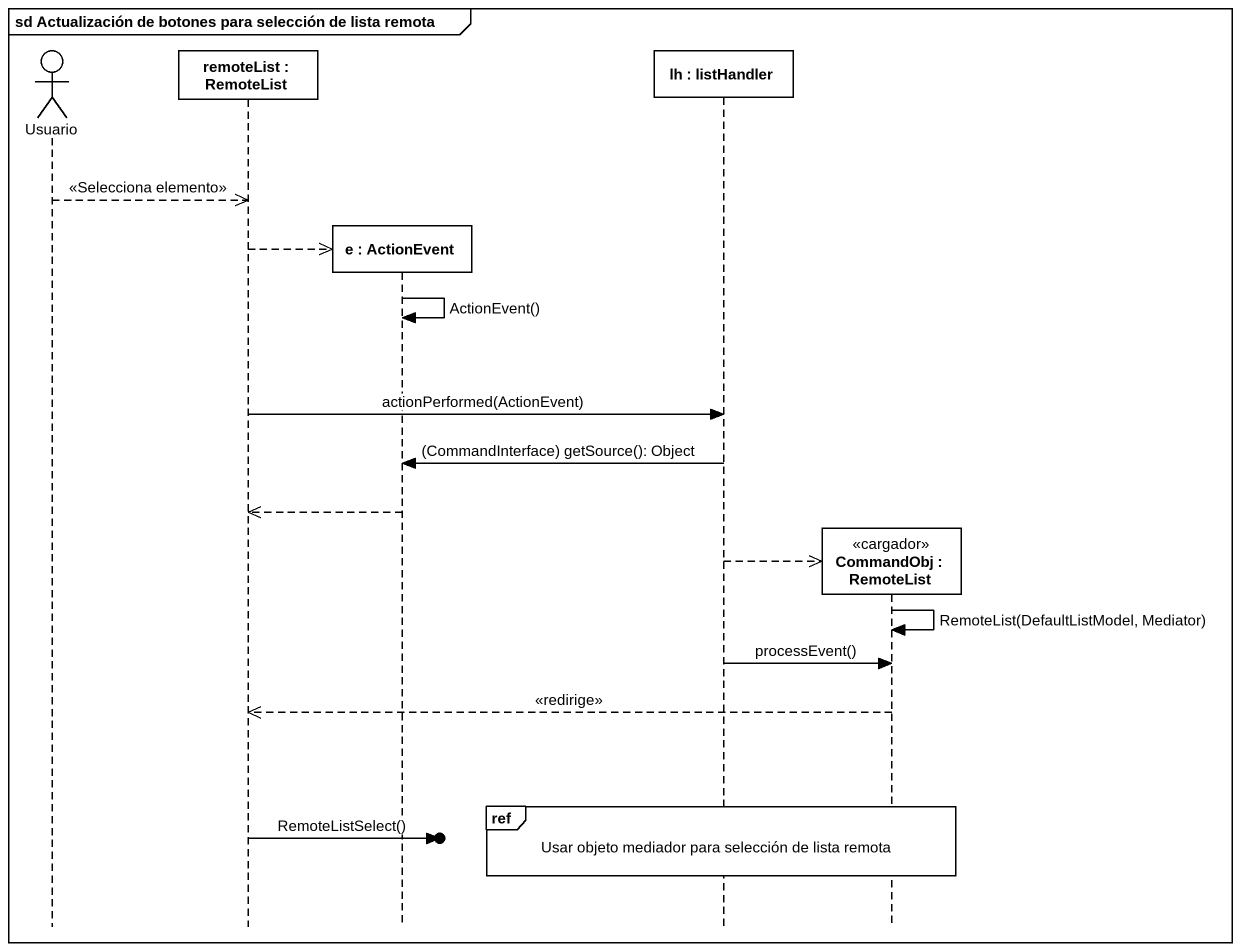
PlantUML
@startuml
mainframe sd Actualización de botones para selección de lista remota
hide footbox
actor Usuario
participant "remoteList : RemoteList" as remoteList
participant "e : ActionEvent" as e
participant "lh : listHandler" as lh
participant "CommandObj : RemoteList" as CommandObj <<cargador>>

Usuario -->> remoteList : <<Selecciona elemento>>
remoteList -->> e **
e -> e : ActionEvent()
remoteList -> lh : actionPerformed(ActionEvent)
lh -> e : (CommandInterface) getSource(): Object
e -->> remoteList
lh -->> CommandObj **
CommandObj -> CommandObj : RemoteList(DefaultListModel, Mediator)
lh -> CommandObj : processEvent()
CommandObj -->> remoteList : <<redirige>>
ref over lh, CommandObj : Usar objeto mediador para selección de lista remota
remoteList ->o] : RemoteListSelect()
@enduml
